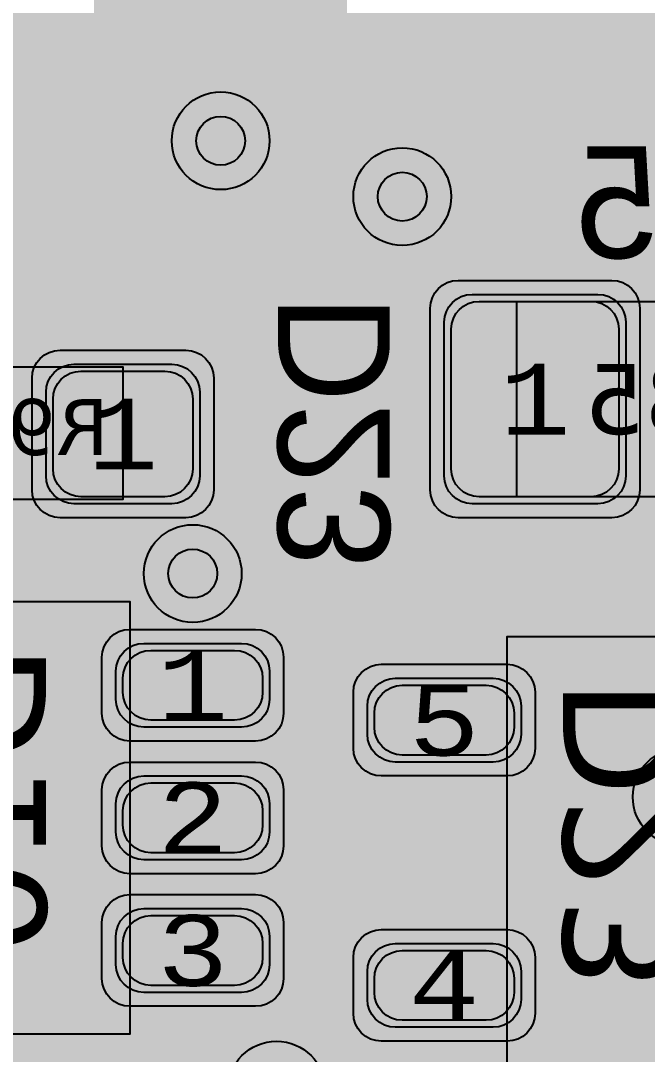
# Model space of a CAD drawing. Extents: x -98 to 119, y -207 to 98.
# Drawn here: x 17.87 to 22.35, y 8.56 to 15.96 of the extents above; entities that cross this region are included whole.
import ezdxf
from ezdxf.enums import TextEntityAlignment as Align

# ---------------------------------------------------------------- set-up
doc = ezdxf.new("R2010")
doc.units = 0
doc.header["$MEASUREMENT"] = 0
for name, color, linetype in [('ASSEMBLY_OUTLINES_BTM', 191, 'CONTINUOUS'), ('ASSEMBLY_PART_NUMBERS_BTM', 191, 'CONTINUOUS'), ('ASSEMBLY_PART_NUMBERS_TOP', 102, 'CONTINUOUS'), ('ASSEMBLY_REF_DES_BTM', 191, 'CONTINUOUS'), ('BOARD_OUTLINE', 10, 'CONTINUOUS'), ('DRILL_DRAWING', 21, 'CONTINUOUS'), ('GENERATED_SILKSCREEN_BTM', 255, 'CONTINUOUS'), ('MANUFACTURING_OUTLINES', 10, 'CONTINUOUS'), ('PART_PADS_SMD_BTM', 230, 'CONTINUOUS'), ('PIN_NUMBERS_BTM', 8, 'CONTINUOUS'), ('PIN_NUMBERS_TOP', 8, 'CONTINUOUS'), ('PLACEMENT_OUTLINES_BTM', 222, 'CONTINUOUS'), ('PLANE_DATA_LAYER_BOTTOM', 230, 'CONTINUOUS'), ('PLANE_SHAPES_LAYER_BOTTOM', 230, 'CONTINUOUS'), ('PLANE_SHAPES_LAYER_TOP', 150, 'CONTINUOUS'), ('ROUTE_BORDER', 151, 'CONTINUOUS'), ('SILKSCREEN_OUTLINES_BTM', 211, 'CONTINUOUS'), ('SILKSCREEN_REF_DES_BTM', 211, 'CONTINUOUS'), ('SOLDERMASK_PADS_BTM', 12, 'CONTINUOUS'), ('SOLDERPASTE_PADS_BTM', 12, 'CONTINUOUS'), ('TRACES_LAYER_BOTTOM', 230, 'CONTINUOUS'), ('TRACES_LAYER_TOP', 150, 'CONTINUOUS'), ('VIA_HOLES_LAYER_BOTTOM', 30, 'CONTINUOUS'), ('VIA_HOLES_LAYER_TOP', 30, 'CONTINUOUS'), ('VIA_PADS_LAYER_BOTTOM', 230, 'CONTINUOUS'), ('VIA_PADS_LAYER_TOP', 150, 'CONTINUOUS')]:
    doc.layers.add(name, color=color, linetype=linetype)
doc.styles.add('COURIER_NEW', font='COUR.TTF')
doc.styles.add('VERDANA', font='verdana.TTF')
doc.styles.add('VERIBEST_GERBER_0', font='txt')

msp = doc.modelspace()

# ---------------------------------------------------------------- hatches: boundary and pattern name
at = {"layer": 'PLANE_DATA_LAYER_BOTTOM'}
h = msp.add_hatch(color=256, dxfattribs=at)
h.paths.add_polyline_path([(-96.5, 0, -1), (96.5, 0, -1)], flags=0)
h.paths.add_polyline_path([(92.251979, -7.43598, 0.72698816), (92.479659, -3.637852, -0.30860979), (92.431259, -3.566904, -0.00963525), (92.431316, -3.563968, 0.00963501), (92.5, -0.000006), (92.5, 0.000001, 0.05332526), (90.407665, 19.562826, -0.05332692), (90.405941, 19.578942), (90.405941, 19.578943, -0.23821791), (90.436919, 19.640273, 0.66175504), (89.584154, 23.221888, -0.29529758), (89.523137, 23.277841, 0.02240102), (87.08146, 31.194059, -0.0862063), (87.076996, 31.219756), (87.076996, 31.219757, -0.21018391), (87.101696, 31.275919, 0.67938251), (85.774921, 34.749845, -0.30186499), (85.705267, 34.797373, 0.04791583), (77.514669, 50.475005, -0.14530744), (77.502324, 50.516585, -0.1239887), (77.511414, 50.552678, 0.60660899), (75.516892, 53.486368, -0.27423899), (75.44586, 53.517962, 0.02152308), (70.565432, 59.806101, -0.17759524), (70.547363, 59.855368), (70.547363, 59.855369, -0.1118333), (70.5548, 59.888203, 0.66175545), (68.116894, 62.64715, -0.29529737), (68.036725, 62.667806, 0.05833458), (51.722715, 76.687749, -0.24933783), (51.689123, 76.750923), (51.689123, 76.750924, -0.06075989), (51.691357, 76.76924, 0.7149664), (48.509213, 78.818582, -0.31487112), (48.42205, 78.81342, 0.02280668), (41.042088, 82.896302, -0.28513695), (40.999698, 82.964591), (40.999698, 82.964596, -0.00424702), (40.999709, 82.965891, 0.64704661), (37.697353, 84.5176, -0.28975486), (37.616734, 84.505806, 0.05294354), (19.031563, 90.52099, -0.30833592), (18.972104, 90.582877, 0.69698225), (15.284156, 91.27756, -0.30833961), (15.206255, 91.241547, 0.02237069), (6.993138, 92.235275, -0.31520437), (6.925536, 92.290658, 0.71588806), (3.14462, 92.496703, -0.31520526), (3.0714, 92.448994, 0.06346806), (-20.215283, 90.264015, -0.32014225), (-20.296827, 90.298428, 0.72963938), (-23.995319, 89.386755, -0.32014403), (-24.051528, 89.318386, 0.01866354), (-30.645576, 87.275991, -0.30986574), (-30.72878, 87.298418, 0.70117084), (-34.249879, 85.978007, -0.00275269), (-34.249874, 85.977168, -0.30685575), (-34.29782, 85.9064, 0.04916641), (-50.410548, 77.556603, -0.32354836), (-50.499711, 77.561018, 0.73921276), (-53.660594, 75.408706, -0.07516987), (-53.657188, 75.386179), (-53.657188, 75.386178, -0.24247942), (-53.68916, 75.324127, 0.01996774), (-59.527063, 70.80098, -0.29848709), (-59.610009, 70.791065, 0.55672441), (-62.5, 69), (-62.5, 68.999999, 0.08270852), (-62.392031, 68.351756, -0.29848757), (-62.412702, 68.270818, 0.06718659), (-78.279974, 49.27977, -0.27781781), (-78.350169, 49.24438, 0.43635087), (-80.5, 47.25), (-80.5, 47.249999, 0.14146633), (-80.192238, 46.184011, -0.14146588), (-80.180512, 46.143397), (-80.180512, 46.143396, -0.13119073), (-80.190652, 46.105416, 0.01929482), (-83.506407, 39.786053, -0.3122068), (-83.581614, 39.742899, 0.43912347), (-85.75, 37.75, 0.20482962), (-85.131688, 36.303992, -0.20483071), (-85.10813, 36.248899), (-85.10813, 36.248898, -0.10091901), (-85.114214, 36.219062, 0.04809776), (-90.466303, 19.289839, -0.31487042), (-90.530154, 19.230281, 0.71496565), (-91.24073, 15.512631, -0.26937831), (-91.202277, 15.446437), (-91.202277, 15.446436, -0.04192983), (-91.203345, 15.433723, 0.01884133), (-92.106444, 8.523669, -0.32827121), (-92.166453, 8.456161, 0.35402801), (-93.75, 6.5), (-93.75, 6.499999, 0.3147083), (-92.438077, 4.622088, -0.31470689), (-92.388093, 4.55054), (-92.388093, 4.550537, -0.01228575), (-92.388185, 4.546794, 0.01229418), (-92.5, 0.00001), (-92.5, -0.000004, 0.05293339), (-90.438132, -19.421494, -0.32940864), (-90.475468, -19.504015, 0.27173254), (-91.5, -21.25, 0.40159771), (-89.586502, -23.248128, -0.32940451), (-89.516056, -23.305059, 0.02130735), (-87.207653, -30.839509, -0.32217733), (-87.232533, -30.924924, 0.23066593), (-88, -32.499999), (-88, -32.5, 0.43149503), (-85.882787, -34.496562, -0.3221788), (-85.807634, -34.544174, 0.04801617), (-77.643233, -50.277018, -0.30387878), (-77.644537, -50.3618, 0.152519), (-78, -51.499999), (-78, -51.5, 0.48198292), (-75.552374, -53.449264, -0.30388342), (-75.473145, -53.479475, 0.02199125), (-70.483925, -59.90214, -0.3186215), (-70.47622, -59.989968, 0.72539906), (-67.952631, -62.834176, -0.31862421), (-67.866344, -62.852281, 0.06239253), (-50.265124, -77.650932, -0.25435623), (-50.230332, -77.714899), (-50.230332, -77.7149, -0.03445317), (-50.231054, -77.725364, 0.03445193), (-50.25, -78), (-50.25, -78.000001, 0.60330822), (-47.119729, -79.649997, -0.29136265), (-47.037917, -79.64725, 0.02294124), (-39.54278, -83.621879, -0.2900128), (-39.499155, -83.690765), (-39.499155, -83.690766, -0.00713035), (-39.499186, -83.692939, 0.00713296), (-39.5, -83.749994), (-39.5, -83.75, 0.65808296), (-36.126004, -85.203319, -0.29776298), (-36.043963, -85.188513, 0.04901634), (-18.771876, -90.575199, -0.30186131), (-18.712566, -90.635139, 0.67938177), (-15.056336, -91.31372, -0.30186438), (-14.979467, -91.279054, 0.02174912), (-6.993138, -92.235275, -0.31520437), (-6.925536, -92.290658, 0.71588806), (-3.14462, -92.496703, -0.31520526), (-3.0714, -92.448994, 0.06250827), (19.869968, -90.340657, -0.3455664), (19.954737, -90.381493, 0.79435682), (23.75, -89.500001), (23.75, -89.499973, 0.00508686), (23.749586, -89.459281, -0.34558849), (23.806159, -89.384097, 0.02146945), (31.383958, -87.013201, -0.31444693), (31.468175, -87.035889, 0.70013084), (35, -85.75), (35, -85.749988, 0.00909926), (34.998675, -85.677212, -0.00905723), (34.998625, -85.674452), (34.998625, -85.674439, -0.3044722), (35.045955, -85.60392, 0.04798546), (50.721249, -77.353765, -0.31444166), (50.808431, -77.356288, 0.61621831), (54, -75.75), (54, -75.749999, 0.06775817), (53.927211, -75.215343, -0.06775352), (53.924438, -75.194974), (53.924438, -75.194973, -0.24153729), (53.95619, -75.13308, 0.02236582), (60.452055, -70.01285, -0.31311155), (60.538488, -70.003709, 0.71009535), (63.344013, -67.475653, -0.09971759), (63.33807, -67.446151), (63.33807, -67.44615, -0.20692806), (63.362073, -67.390635, 0.05820555), (77.187807, -50.973449, -0.31748667), (77.269693, -50.94147, 0.72222414), (79.294241, -47.729048, -0.17387366), (79.276877, -47.680625, -0.13609457), (79.287761, -47.641379, 0.02052348), (82.926938, -40.980152, -0.3530032), (83.013777, -40.939997, 0.48811211), (85.5, -39), (85.5, -38.999999, 0.2400736), (84.675602, -37.381988, -0.24007295), (84.644192, -37.320342), (84.644192, -37.320341, -0.10410562), (84.650658, -37.289623, 0.05054674), (90.411157, -19.546683, -0.32146983), (90.476988, -19.487077, 0.38127918), (92.25, -17.5, 0.2751437), (91.203224, -15.741772, -0.27514249), (91.163342, -15.674784), (91.163342, -15.674783, -0.04255495), (91.164442, -15.661882, 0.02223578), (92.195155, -7.50356, -0.31919634)], flags=0)
at = {"layer": 'PLANE_SHAPES_LAYER_BOTTOM'}
h = msp.add_hatch(color=256, dxfattribs=at)
h.paths.add_polyline_path([(-96.5, 0, -1), (96.5, 0, -1)], flags=0)
h.paths.add_polyline_path([(-92.5, 0, -1), (92.5, 0, -1)], flags=0)
at = {"layer": 'PLANE_SHAPES_LAYER_TOP'}
h = msp.add_hatch(color=256, dxfattribs=at)
h.paths.add_polyline_path([(-96.31345, 0, -1), (96.81345, 0, -1)], flags=0)
h.paths.add_polyline_path([(-92.25, 0, -1), (92.75, 0, -1)], flags=0)
h = msp.add_hatch(color=256, dxfattribs=at)
h.paths.add_polyline_path([(46.25, -35.15), (43.875, -38), (28.75, -38), (32.25, -34.5), (32.25, -30.5), (35.75, -30.5), (35.75, -27), (14.25, -27), (14.25, -24), (-10, -24), (-10, -18.75), (1.75, -18.75), (1.75, -9.25), (-10, -9.25), (-10, 32.75), (1.75, 32.75), (1.75, 34.25), (20.25, 34.25), (20.25, 25.25), (22.25, 23.25), (34.5, 23.25), (34.5, -26.5), (41.25, -26.5), (41.25, -20.5), (46.25, -20.5)])
h.paths.add_polyline_path([(-8.75, 10.25), (-8.75, 19.5), (1.25, 19.5), (1.25, 10.25)], flags=16)
h.paths.add_polyline_path([(6, 27.25), (6, 29.75), (15.45, 29.75), (15.45, 27.25)], flags=16)
at = {"layer": 'VIA_HOLES_LAYER_BOTTOM'}
h = msp.add_hatch(color=256, dxfattribs=at)
edge = h.paths.add_edge_path()
edge.add_arc((19.3, 15.1), 0.175, 0, 360)
h = msp.add_hatch(color=256, dxfattribs=at)
edge = h.paths.add_edge_path()
edge.add_arc((20.6, 14.7), 0.175, 0, 360)
h = msp.add_hatch(color=256, dxfattribs=at)
edge = h.paths.add_edge_path()
edge.add_arc((19.1, 12), 0.175, 0, 360)
at = {"layer": 'VIA_HOLES_LAYER_TOP'}
h = msp.add_hatch(color=256, dxfattribs=at)
edge = h.paths.add_edge_path()
edge.add_arc((19.3, 15.1), 0.175, 0, 360)
h = msp.add_hatch(color=256, dxfattribs=at)
edge = h.paths.add_edge_path()
edge.add_arc((20.6, 14.7), 0.175, 0, 360)
h = msp.add_hatch(color=256, dxfattribs=at)
edge = h.paths.add_edge_path()
edge.add_arc((19.1, 12), 0.175, 0, 360)

# ---------------------------------------------------------------- linework, layer by layer
at = {"layer": 'ASSEMBLY_OUTLINES_BTM'}
for points in [[(21.42, 12.55), (21.42, 13.95), (23.57, 13.95), (23.57, 12.55)], [(16.9, 12.53), (16.9, 13.48), (18.6, 13.48), (18.6, 12.53)]]:
    msp.add_lwpolyline(points, close=True, dxfattribs=at)
at = {"layer": 'ASSEMBLY_OUTLINES_BTM', "const_width": 0.1}
for points in [[(16.85, 8.7), (16.85, 11.8), (18.65, 11.8), (18.65, 8.7)], [(21.35, 8.45), (21.35, 11.55), (23.15, 11.55), (23.15, 8.45)]]:
    msp.add_lwpolyline(points, close=True, dxfattribs=at)
at = {"layer": 'BOARD_OUTLINE', "const_width": 0.1}
msp.add_lwpolyline([(-97.5, 0, -1), (97.5, 0, -1)], format="xyb", close=True, dxfattribs=at)
at = {"layer": 'GENERATED_SILKSCREEN_BTM', "const_width": 0.15}
for points in [[(22.0384, 14.7712), (22.0416, 14.7704), (22.044, 14.7696), (22.0472, 14.768), (22.156, 14.68), (22.156, 15.0136), (21.6336, 15.0136), (21.628, 15.0152), (21.6232, 15.0184), (21.6208, 15.024), (21.62, 15.0296), (21.6208, 15.036), (21.6232, 15.0408), (21.628, 15.0448), (21.6336, 15.0464), (22.1736, 15.0464), (22.1792, 15.0448), (22.184, 15.0408), (22.188, 15.036), (22.1896, 15.0304), (22.1896, 14.6456), (22.1888, 14.64), (22.1864, 14.636), (22.1832, 14.6336), (22.1776, 14.632), (22.1744, 14.6304), (22.1704, 14.6296), (22.1664, 14.6304), (22.1632, 14.6328), (22.0328, 14.7392), (21.7744, 14.7392), (21.6496, 14.6376), (21.6496, 14.38), (21.7744, 14.28), (22.0328, 14.28), (22.1632, 14.3856), (22.1688, 14.388), (22.1736, 14.388), (22.1792, 14.3848), (22.1832, 14.3808), (22.1864, 14.3752), (22.188, 14.3696), (22.1872, 14.3664), (22.1864, 14.364), (22.1848, 14.3616), (22.1824, 14.36), (22.0472, 14.2496), (22.0448, 14.248), (22.0416, 14.248), (22.0384, 14.2464), (21.7688, 14.2464), (21.7672, 14.2464), (21.7656, 14.2472), (21.7648, 14.2472), (21.7632, 14.248), (21.7616, 14.248), (21.7584, 14.2496), (21.6232, 14.36), (21.6208, 14.3624), (21.62, 14.364), (21.6184, 14.3688), (21.6176, 14.372), (21.6176, 14.6456), (21.6184, 14.6488), (21.62, 14.6536), (21.62, 14.6552), (21.6216, 14.656), (21.6224, 14.6576), (21.6232, 14.6592), (21.7584, 14.768), (21.7624, 14.7696), (21.7656, 14.7704), (21.7688, 14.7712), (22.0384, 14.7712)], [(22.4848, 15.0424), (22.4048, 14.96), (22.4016, 14.9552), (22.4008, 14.952), (22.4, 14.9488), (22.4, 14.7568), (22.4, 14.7536), (22.4008, 14.752), (22.4008, 14.7512)], [(22.4008, 14.7512), (22.4264, 14.6744), (22.4008, 14.5976), (22.4008, 14.5952), (22.4, 14.592), (22.4, 14.3448), (22.4, 14.3424), (22.4008, 14.34), (22.4016, 14.3368), (22.4048, 14.3336), (22.4848, 14.2512)], [(19.71, 13.4612), (19.7084, 13.4652), (19.7076, 13.4676), (19.7068, 13.4716), (19.7068, 13.8764), (19.7084, 13.882), (19.7124, 13.886), (19.7172, 13.8908), (19.7228, 13.8924), (20.4908, 13.8924), (20.4972, 13.8908), (20.5012, 13.886), (20.506, 13.882), (20.5068, 13.8764), (20.5068, 13.4716), (20.5068, 13.4684), (20.506, 13.4668), (20.5052, 13.4644), (20.5036, 13.4612), (20.394, 13.326), (20.3908, 13.3236), (20.3892, 13.3228), (20.3852, 13.3212), (20.3812, 13.3204), (19.8324, 13.3204), (19.8284, 13.3212), (19.826, 13.3228), (19.8236, 13.3228), (19.8228, 13.3236), (19.822, 13.3252), (19.8196, 13.326), (19.71, 13.4612)], [(19.7396, 13.8588), (19.7396, 13.4772), (19.8404, 13.3524), (20.3732, 13.3524), (20.474, 13.4772), (20.474, 13.8588), (19.7396, 13.8588)], [(19.71, 12.7044), (19.8196, 12.57), (19.8236, 12.5676), (19.8268, 12.5668), (19.8292, 12.5652), (19.8324, 12.5644), (19.942, 12.5644), (19.9444, 12.5652), (19.95, 12.5668), (19.954, 12.5676), (19.9556, 12.57), (20.3884, 13.1028), (20.474, 13.1028), (20.474, 12.5804), (20.4756, 12.5748), (20.4788, 12.57), (20.4844, 12.5676), (20.4908, 12.5668), (20.4964, 12.5676), (20.502, 12.57), (20.5052, 12.5748), (20.5068, 12.5804), (20.5068, 13.1196), (20.5052, 13.126), (20.5012, 13.13), (20.4972, 13.134), (20.4908, 13.1356), (20.3812, 13.1356), (20.3788, 13.1348), (20.3732, 13.1332), (20.3708, 13.1316), (20.3692, 13.13), (20.3676, 13.1284), (19.934, 12.5964), (19.8404, 12.5964), (19.7396, 12.7212), (19.7396, 12.9796), (19.846, 13.11), (19.8476, 13.1156), (19.8468, 13.1204), (19.8444, 13.126), (19.8396, 13.1292), (19.8348, 13.1324), (19.8292, 13.1332), (19.8236, 13.1324), (19.8196, 13.1284), (19.71, 12.994), (19.7092, 12.9908), (19.7084, 12.9884), (19.7076, 12.9876), (19.7068, 12.9844), (19.7068, 12.7148), (19.7076, 12.7116), (19.7076, 12.7108), (19.7084, 12.71), (19.7092, 12.7076), (19.71, 12.7044)], [(20.5036, 12.238), (20.394, 12.3732), (20.39, 12.3772), (20.3876, 12.378), (20.3852, 12.378), (20.3796, 12.3772), (20.374, 12.374), (20.37, 12.37), (20.3668, 12.3652), (20.366, 12.3596), (20.3676, 12.354), (20.474, 12.2236), (20.474, 11.9652), (20.3732, 11.8404), (20.2244, 11.8404), (20.1228, 11.9636), (20.1228, 12.0964), (20.1212, 12.1028), (20.118, 12.1068), (20.1124, 12.1092), (20.1068, 12.11), (20.1012, 12.1092), (20.0956, 12.1068), (20.0924, 12.1028), (20.0908, 12.0964), (20.0908, 11.9636), (19.9892, 11.8404), (19.8404, 11.8404), (19.7396, 11.9652), (19.7396, 12.2236), (19.846, 12.354), (19.8476, 12.3596), (19.8468, 12.3652), (19.8444, 12.37), (19.8396, 12.374), (19.8348, 12.3772), (19.8292, 12.378), (19.826, 12.378), (19.8236, 12.3772), (19.8196, 12.3732), (19.71, 12.238), (19.7092, 12.2356), (19.7084, 12.2332), (19.7076, 12.2324), (19.7068, 12.2292), (19.7068, 11.9596), (19.7076, 11.9556), (19.7084, 11.954), (19.7092, 11.9516), (19.71, 11.9492), (19.8196, 11.814), (19.8236, 11.8116), (19.8268, 11.8108), (19.8292, 11.8092), (19.8324, 11.8084), (19.9972, 11.8084), (19.9996, 11.8092), (20.0052, 11.8108), (20.0092, 11.8116), (20.0108, 11.814), (20.1068, 11.9316), (20.2028, 11.814), (20.2044, 11.8132), (20.206, 11.8116), (20.2068, 11.8108), (20.2084, 11.8108), (20.214, 11.8092), (20.2164, 11.8084), (20.3812, 11.8084), (20.3852, 11.8092), (20.3884, 11.8108), (20.3916, 11.8116), (20.394, 11.814), (20.5036, 11.9492), (20.5052, 11.9524), (20.506, 11.9532), (20.506, 11.9556), (20.5068, 11.9564), (20.5068, 11.9572), (20.5068, 11.9596), (20.5068, 12.2292), (20.506, 12.2324), (20.5052, 12.2356), (20.5036, 12.238)]]:
    msp.add_lwpolyline(points, dxfattribs=at)
for points in [[(22.769515, 13.950005, 0.0000111), (22.769508, 13.949995), (22.230492, 13.949995, 0.0000111), (22.230485, 13.950005), (22.769515, 13.950005)], [(18.042098, 13.480005, 0.00001223), (18.042089, 13.479995), (17.457911, 13.479995, 0.00001223), (17.457902, 13.480005), (18.042098, 13.480005)], [(18.033844, 12.529995), (17.466156, 12.529995, 0.00001164), (17.466164, 12.530005), (18.033836, 12.530005, 0.00001164), (18.033844, 12.529995)], [(22.769515, 12.549995), (22.230485, 12.549995, 0.0000111), (22.230492, 12.550005), (22.769508, 12.550005, 0.0000111), (22.769515, 12.549995)], [(18.650005, 11.556176, 0.00000979), (18.649995, 11.556172), (18.649995, 11.799995), (16.850005, 11.799995), (16.850005, 11.556172, 0.00000979), (16.849995, 11.556176), (16.849995, 11.8, -0.41421356), (16.85, 11.800005), (18.65, 11.800005, -0.41421356), (18.650005, 11.8), (18.650005, 11.556176)], [(23.150005, 11.306176, 0.00000979), (23.149995, 11.306172), (23.149995, 11.549995), (21.350005, 11.549995), (21.350005, 11.306172, 0.00000979), (21.349995, 11.306176), (21.349995, 11.55, -0.41421356), (21.35, 11.550005), (23.15, 11.550005, -0.41421356), (23.150005, 11.55), (23.150005, 11.306176)], [(18.650005, 10.606176, 0.00000979), (18.649995, 10.606172), (18.649995, 10.843828, 0.00000979), (18.650005, 10.843824), (18.650005, 10.606176)], [(21.350005, 9.406172, 0.00000979), (21.349995, 9.406176), (21.349995, 10.593824, 0.00000979), (21.350005, 10.593828), (21.350005, 9.406172)], [(18.650005, 9.656176, 0.00000979), (18.649995, 9.656172), (18.649995, 9.893828, 0.00000979), (18.650005, 9.893824), (18.650005, 9.656176)], [(18.650005, 8.7, -0.41421356), (18.65, 8.699995), (16.85, 8.699995, -0.41421356), (16.849995, 8.7), (16.849995, 8.943824, 0.00000979), (16.850005, 8.943828), (16.850005, 8.700005), (18.649995, 8.700005), (18.649995, 8.943828, 0.00000979), (18.650005, 8.943824), (18.650005, 8.7)], [(22.55631, 8.450005, 0.00000718), (22.556303, 8.449995), (21.35, 8.449995, -0.41421356), (21.349995, 8.45), (21.349995, 8.693824, 0.00000979), (21.350005, 8.693828), (21.350005, 8.450005), (22.55631, 8.450005)]]:
    msp.add_lwpolyline(points, format="xyb", dxfattribs=at)
at = {"layer": 'MANUFACTURING_OUTLINES'}
msp.add_circle((0, 0), 97.575405, dxfattribs=at)
at = {"layer": 'PART_PADS_SMD_BTM'}
for points in [[(22, 14, -0.41421356), (22.2, 13.8), (22.2, 12.7, -0.41421356), (22, 12.5), (21.1, 12.5, -0.41421356), (20.9, 12.7), (20.9, 13.8, -0.41421356), (21.1, 14)], [(19.15, 12.7, -0.41421356), (18.95, 12.5), (18.25, 12.5, -0.41421356), (18.05, 12.7), (18.05, 13.3, -0.41421356), (18.25, 13.5), (18.95, 13.5, -0.41421356), (19.15, 13.3)], [(19.65, 11.1, -0.41421356), (19.45, 10.9), (18.75, 10.9, -0.41421356), (18.55, 11.1), (18.55, 11.3, -0.41421356), (18.75, 11.5), (19.45, 11.5, -0.41421356), (19.65, 11.3)], [(21.45, 10.85, -0.41421356), (21.25, 10.65), (20.55, 10.65, -0.41421356), (20.35, 10.85), (20.35, 11.05, -0.41421356), (20.55, 11.25), (21.25, 11.25, -0.41421356), (21.45, 11.05)], [(19.65, 10.15, -0.41421356), (19.45, 9.95), (18.75, 9.95, -0.41421356), (18.55, 10.15), (18.55, 10.35, -0.41421356), (18.75, 10.55), (19.45, 10.55, -0.41421356), (19.65, 10.35)], [(19.65, 9.2, -0.41421356), (19.45, 9), (18.75, 9, -0.41421356), (18.55, 9.2), (18.55, 9.4, -0.41421356), (18.75, 9.6), (19.45, 9.6, -0.41421356), (19.65, 9.4)], [(21.45, 8.95, -0.41421356), (21.25, 8.75), (20.55, 8.75, -0.41421356), (20.35, 8.95), (20.35, 9.15, -0.41421356), (20.55, 9.35), (21.25, 9.35, -0.41421356), (21.45, 9.15)]]:
    msp.add_lwpolyline(points, format="xyb", close=True, dxfattribs=at)
at = {"layer": 'PLACEMENT_OUTLINES_BTM'}
for points in [[(21.42, 12.55), (21.42, 13.95), (23.57, 13.95), (23.57, 12.55)], [(16.9, 12.53), (16.9, 13.48), (18.6, 13.48), (18.6, 12.53)], [(16.85, 8.7), (16.85, 11.8), (18.65, 11.8), (18.65, 8.7)], [(21.35, 8.45), (21.35, 11.55), (23.15, 11.55), (23.15, 8.45)]]:
    msp.add_lwpolyline(points, close=True, dxfattribs=at)
at = {"layer": 'ROUTE_BORDER'}
msp.add_circle((0, 0), 96.5, dxfattribs=at)
at = {"layer": 'SILKSCREEN_OUTLINES_BTM'}
for points in [[(21.42, 12.55), (21.42, 13.95), (23.57, 13.95), (23.57, 12.55)], [(16.9, 12.53), (16.9, 13.48), (18.6, 13.48), (18.6, 12.53)], [(16.85, 8.7), (16.85, 11.8), (18.65, 11.8), (18.65, 8.7)], [(21.35, 8.45), (21.35, 11.55), (23.15, 11.55), (23.15, 8.45)]]:
    msp.add_lwpolyline(points, close=True, dxfattribs=at)
at = {"layer": 'SOLDERMASK_PADS_BTM'}
for points in [[(22.1, 14.1, -0.41421356), (22.3, 13.9), (22.3, 12.6, -0.41421356), (22.1, 12.4), (21, 12.4, -0.41421356), (20.8, 12.6), (20.8, 13.9, -0.41421356), (21, 14.1)], [(19.25, 12.6, -0.41421356), (19.05, 12.4), (18.15, 12.4, -0.41421356), (17.95, 12.6), (17.95, 13.4, -0.41421356), (18.15, 13.6), (19.05, 13.6, -0.41421356), (19.25, 13.4)], [(19.75, 11, -0.41421356), (19.55, 10.8), (18.65, 10.8, -0.41421356), (18.45, 11), (18.45, 11.4, -0.41421356), (18.65, 11.6), (19.55, 11.6, -0.41421356), (19.75, 11.4)], [(21.55, 10.75, -0.41421356), (21.35, 10.55), (20.45, 10.55, -0.41421356), (20.25, 10.75), (20.25, 11.15, -0.41421356), (20.45, 11.35), (21.35, 11.35, -0.41421356), (21.55, 11.15)], [(19.75, 10.05, -0.41421356), (19.55, 9.85), (18.65, 9.85, -0.41421356), (18.45, 10.05), (18.45, 10.45, -0.41421356), (18.65, 10.65), (19.55, 10.65, -0.41421356), (19.75, 10.45)], [(19.75, 9.1, -0.41421356), (19.55, 8.9), (18.65, 8.9, -0.41421356), (18.45, 9.1), (18.45, 9.5, -0.41421356), (18.65, 9.7), (19.55, 9.7, -0.41421356), (19.75, 9.5)], [(21.55, 8.85, -0.41421356), (21.35, 8.65), (20.45, 8.65, -0.41421356), (20.25, 8.85), (20.25, 9.25, -0.41421356), (20.45, 9.45), (21.35, 9.45, -0.41421356), (21.55, 9.25)]]:
    msp.add_lwpolyline(points, format="xyb", close=True, dxfattribs=at)
at = {"layer": 'SOLDERPASTE_PADS_BTM'}
for points in [[(21.95, 13.95, -0.41421356), (22.15, 13.75), (22.15, 12.75, -0.41421356), (21.95, 12.55), (21.15, 12.55, -0.41421356), (20.95, 12.75), (20.95, 13.75, -0.41421356), (21.15, 13.95)], [(19.1, 12.75, -0.41421356), (18.9, 12.55), (18.3, 12.55, -0.41421356), (18.1, 12.75), (18.1, 13.25, -0.41421356), (18.3, 13.45), (18.9, 13.45, -0.41421356), (19.1, 13.25)], [(19.6, 11.15, -0.41421356), (19.4, 10.95), (18.8, 10.95, -0.41421356), (18.6, 11.15), (18.6, 11.25, -0.41421356), (18.8, 11.45), (19.4, 11.45, -0.41421356), (19.6, 11.25)], [(21.4, 10.9, -0.41421356), (21.2, 10.7), (20.6, 10.7, -0.41421356), (20.4, 10.9), (20.4, 11, -0.41421356), (20.6, 11.2), (21.2, 11.2, -0.41421356), (21.4, 11)], [(19.6, 10.2, -0.41421356), (19.4, 10), (18.8, 10, -0.41421356), (18.6, 10.2), (18.6, 10.3, -0.41421356), (18.8, 10.5), (19.4, 10.5, -0.41421356), (19.6, 10.3)], [(19.6, 9.25, -0.41421356), (19.4, 9.05), (18.8, 9.05, -0.41421356), (18.6, 9.25), (18.6, 9.35, -0.41421356), (18.8, 9.55), (19.4, 9.55, -0.41421356), (19.6, 9.35)], [(21.4, 9, -0.41421356), (21.2, 8.8), (20.6, 8.8, -0.41421356), (20.4, 9), (20.4, 9.1, -0.41421356), (20.6, 9.3), (21.2, 9.3, -0.41421356), (21.4, 9.1)]]:
    msp.add_lwpolyline(points, format="xyb", close=True, dxfattribs=at)
at = {"layer": 'TRACES_LAYER_BOTTOM'}
for points, const_width in [([(43.55, 20.305), (43.55, 19.296628), (43.925, 18.921628), (43.925, 17.078372), (42.572465, 15.725837), (12.147928, 15.725837), (11.997091, 15.575), (11.05, 15.575)], 0.25), ([(45.4, 8.25), (44.575, 8.25), (44.429, 8.396), (44.429, 12.445467), (44.425, 12.449467), (44.425, 14.958884), (44.058884, 15.325), (43.541116, 15.325), (43.540692, 15.324576), (21.182142, 15.324576), (21.181718, 15.325), (20.325, 15.325), (20.1, 15.1), (19.3, 15.1)], 0.25), ([(20.6, 14.7), (21.070874, 14.7), (21.287072, 14.916198), (22.188519, 14.916198), (22.188521, 14.916196), (37.678815, 14.916196), (38.7, 13.895011), (38.7, 12.9)], 0.25), ([(21.55, 13.25), (20.409422, 13.25), (19.670298, 13.989124), (18.435876, 13.989124), (17.675, 14.75), (16.85, 14.75)], 0.35), ([(21.55, 13.25), (21.55, 12.505225)], 0.35), ([(19.1, 12), (18.6, 12.5), (18.6, 13)], 0.35), ([(21.55, 12.505225), (21.219775, 12.505225), (21.219775, 12.175), (20.9, 11.855225), (20.9, 10.95)], 0.35), ([(24.795573, 11.45), (24.752384, 11.45), (24.420735, 11.781649), (22.918351, 11.781649), (22.194775, 12.505225), (21.55, 12.505225)], 0.35), ([(19.1, 12), (19.1, 11.2)], 0.35), ([(19.1, 10.25), (19.1, 11.2)], 0.35), ([(19.1, 9.3), (19.475, 9.3), (19.475, 8.725), (19.9, 8.3), (19.7, 8.3)], 0.35), ([(20.9, 9.05), (20.9, 8.475), (20.853658, 8.428658), (20.853658, 8.203658), (20.8, 8.15)], 0.35)]:
    msp.add_lwpolyline(points, dxfattribs=dict(at, const_width=const_width))
at = {"layer": 'TRACES_LAYER_TOP'}
for points, const_width in [([(19.3, 15.1), (18.858058, 14.658058), (18.637212, 14.658058), (17.676234, 13.69708), (17.676234, 10.81948)], 0.35), ([(20.6, 14.7), (20.6, 13.5), (19.1, 12)], 0.5), ([(17.676234, 10.81948), (18.245487, 10.250227), (21.825227, 10.250227), (21.975, 10.4), (22.6, 10.4)], 0.35)]:
    msp.add_lwpolyline(points, dxfattribs=dict(at, const_width=const_width))
at = {"layer": 'VIA_HOLES_LAYER_BOTTOM'}
for centre in [(19.3, 15.1), (20.6, 14.7), (19.1, 12)]:
    msp.add_circle(centre, 0.175, dxfattribs=at)
at = {"layer": 'VIA_HOLES_LAYER_TOP'}
for centre in [(19.3, 15.1), (20.6, 14.7), (19.1, 12)]:
    msp.add_circle(centre, 0.175, dxfattribs=at)
at = {"layer": 'VIA_PADS_LAYER_BOTTOM'}
for centre in [(19.3, 15.1), (20.6, 14.7), (19.1, 12), (22.6, 10.4), (19.7, 8.3)]:
    msp.add_circle(centre, 0.35, dxfattribs=at)
at = {"layer": 'VIA_PADS_LAYER_TOP'}
for centre in [(19.3, 15.1), (20.6, 14.7), (19.1, 12), (22.6, 10.4), (19.7, 8.3)]:
    msp.add_circle(centre, 0.35, dxfattribs=at)

# ---------------------------------------------------------------- texts
at = {"layer": 'ASSEMBLY_PART_NUMBERS_BTM', "style": 'VERIBEST_GERBER_0', "text_generation_flag": 2}
for s, p in [('ERJ-3EKF2052V', (18.46, 26.5)), ('SN74LVC1G08DBVR', (20.29, 10.25))]:
    msp.add_text(s, height=2.032, rotation=90, dxfattribs=at).set_placement(p, align=Align.TOP_LEFT)
for s, p in [('MMZ1608A182B', (32.5, 17.96)), ('ERJ-3GEY0R00V', (18.25, 16.46)), ('MMZ1608A182B', (32.5, 16.46)), ('ERJ-3EKF10R0V', (39, 16.46)), ('CL21B106KOQNNNE', (22.5, 15.79)), ('CL21B225KOFNNNE', (26.75, 15.79)), ('UDZSTE-173.0B', (41.5, 10.79)), ('ERJ-3EKF10R0V', (25.25, 10.29)), ('ERJ-3EKF4701V', (25.25, 8.594004))]:
    msp.add_text(s, height=2.032, dxfattribs=at).set_placement(p, align=Align.TOP_LEFT)
at = {"layer": 'ASSEMBLY_PART_NUMBERS_TOP', "style": 'VERIBEST_GERBER_0'}
for s, p in [('CL21B106KOQNNNE', (20.21, 23.75)), ('ERJ-3GEY0R00V', (23.96, 23.75))]:
    msp.add_text(s, height=2.032, rotation=270, dxfattribs=at).set_placement(p, align=Align.TOP_LEFT)
for p in [(0, 17.79), (0, 16.04), (0, 14.29)]:
    msp.add_text('ERJ-3EKF4701V', height=2.032, dxfattribs=at).set_placement(p, align=Align.TOP_LEFT)
at = {"layer": 'ASSEMBLY_REF_DES_BTM', "style": 'VERDANA', "text_generation_flag": 2}
for s, height, p in [('C85', 0.5, (23.25, 13.5)), ('R93', 0.4, (18.5, 13.25))]:
    msp.add_text(s, height=height, dxfattribs=at).set_placement(p, align=Align.TOP_LEFT)
for s, p in [('D10', (17.25, 11.5)), ('D23', (21.75, 11.25))]:
    msp.add_text(s, height=0.8, rotation=90, dxfattribs=at).set_placement(p, align=Align.TOP_LEFT)
at = {"layer": 'DRILL_DRAWING', "style": 'VERIBEST_GERBER_0'}
for p in [(19.3, 15.1), (20.6, 14.7), (19.1, 12), (22.6, 10.4), (19.7, 8.3), (22.9, 8.2), (20.8, 8.15)]:
    msp.add_text('A', height=2, dxfattribs=at).set_placement(p, align=Align.MIDDLE_CENTER)
at = {"layer": 'PIN_NUMBERS_BTM', "style": 'COURIER_NEW'}
for s, p in [('1', (21.55, 13.25)), ('1', (18.6, 13)), ('1', (19.1, 11.2)), ('5', (20.9, 10.95)), ('2', (19.1, 10.25)), ('3', (19.1, 9.3)), ('4', (20.9, 9.05))]:
    msp.add_text(s, height=0.508, dxfattribs=at).set_placement(p, align=Align.MIDDLE_CENTER)
at = {"layer": 'PIN_NUMBERS_TOP', "style": 'COURIER_NEW'}
for s, p in [('1', (21.55, 13.25)), ('1', (18.6, 13)), ('1', (19.1, 11.2)), ('5', (20.9, 10.95)), ('2', (19.1, 10.25)), ('3', (19.1, 9.3)), ('4', (20.9, 9.05))]:
    msp.add_text(s, height=0.508, dxfattribs=at).set_placement(p, align=Align.MIDDLE_CENTER)
at = {"layer": 'SILKSCREEN_REF_DES_BTM', "style": 'VERIBEST_GERBER_0', "text_generation_flag": 2}
msp.add_text('C85', height=0.8, dxfattribs=at).set_placement((23.8, 15.06), align=Align.TOP_LEFT)
msp.add_text('D23', height=0.8, rotation=90, dxfattribs=at).set_placement((19.71, 14), align=Align.TOP_LEFT)

doc.saveas('drawing.dxf')
